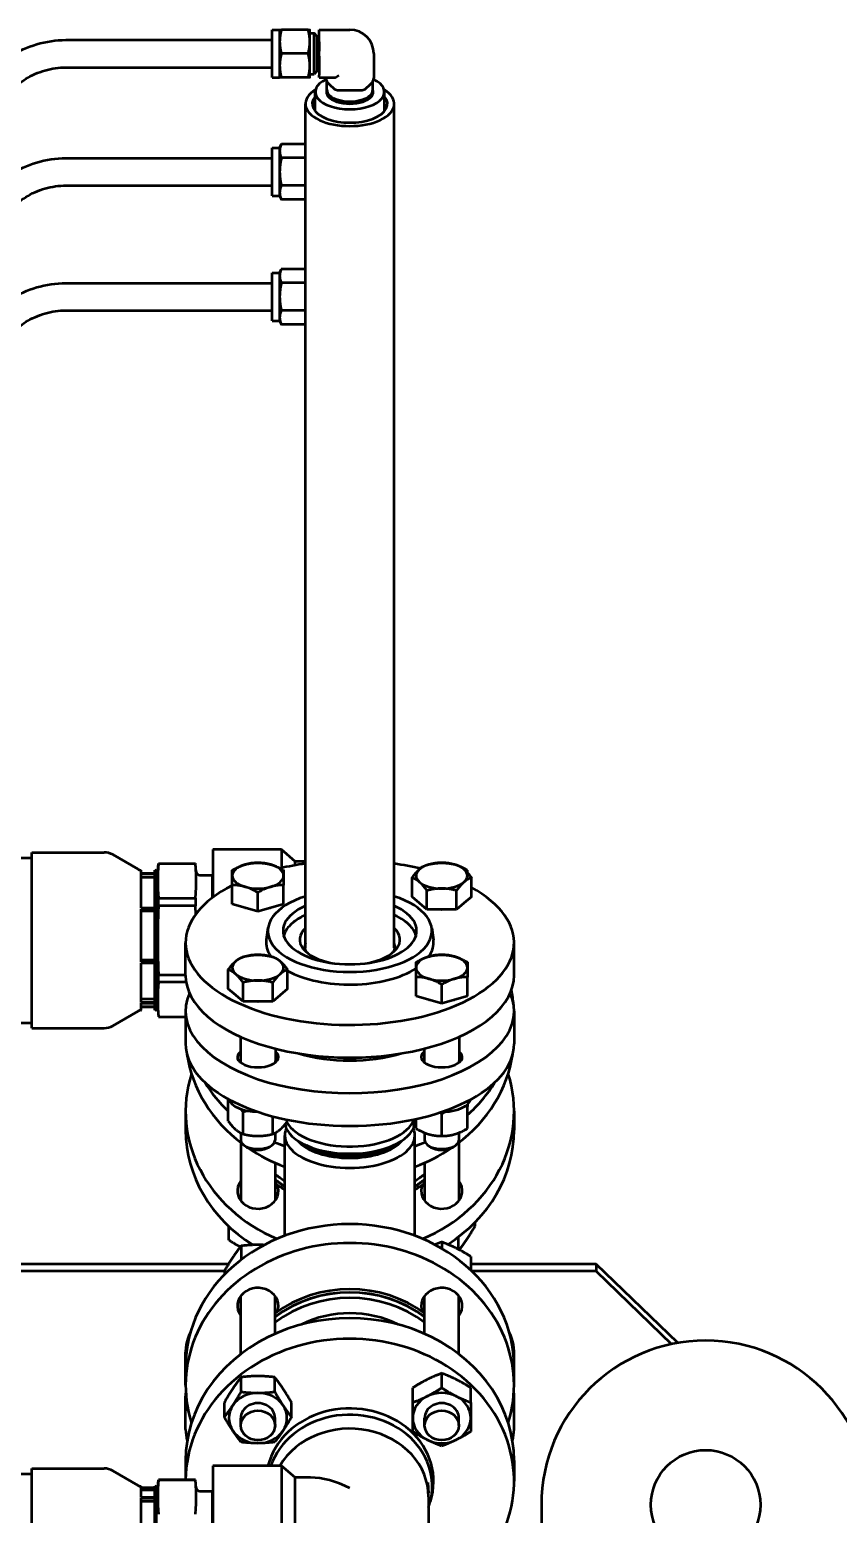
# Model space of a CAD drawing. Header units: inches. Extents: x 11 to 1621, y 11 to 1332.
# Drawn here: x 770.9 to 785.68, y 399.58 to 426.68 of the extents above; entities that cross this region are included whole.
import ezdxf

# ---------------------------------------------------------------- set-up
doc = ezdxf.new("R2010")
doc.units = ezdxf.units.IN
doc.header["$LTSCALE"] = 48
doc.header["$MEASUREMENT"] = 0
doc.layers.add('Visible (ANSI)', color=7, linetype='Continuous', lineweight=50)

msp = doc.modelspace()

# ---------------------------------------------------------------- linework, layer by layer
at = {"layer": 'Visible (ANSI)'}
for p, q in [((775.332429, 425.809311), (775.332429, 426.684311)), ((775.332429, 426.684311), (775.470429, 426.684311)), ((775.470429, 426.684311), (775.470429, 426.465561)), ((775.990869, 426.684311), (775.50199, 426.684311)), ((776.022429, 426.465561), (776.022429, 426.684311)), ((776.192429, 426.684311), (776.752429, 426.684311)), ((776.192429, 426.465561), (776.192429, 426.684311)), ((771.582429, 426.496811), (775.332429, 426.496811)), ((775.470429, 426.465561), (775.470429, 426.028061)), ((776.022429, 426.621811), (776.098879, 426.621811)), ((776.022429, 426.028061), (776.022429, 426.465561)), ((776.098879, 425.871811), (776.098879, 426.621811)), ((776.158429, 426.562261), (776.098879, 426.621811)), ((776.158429, 425.931361), (776.158429, 426.562261)), ((776.158429, 426.562261), (776.192429, 426.562261)), ((776.192429, 426.465561), (776.192429, 426.290561)), ((775.990869, 426.246811), (775.50199, 426.246811)), ((776.192429, 426.203061), (776.192429, 426.290561)), ((776.192429, 426.203061), (776.192429, 425.853061)), ((777.189929, 426.246811), (777.189929, 425.797777)), ((771.582429, 425.996811), (775.332429, 425.996811)), ((775.470429, 426.028061), (775.470429, 425.809311)), ((776.022429, 425.809311), (776.022429, 426.028061)), ((776.022429, 425.871811), (776.098879, 425.871811)), ((776.158429, 425.931361), (776.098879, 425.871811)), ((776.158429, 425.931361), (776.192429, 425.931361)), ((775.332429, 425.809311), (775.470429, 425.809311)), ((775.990869, 425.809311), (775.50199, 425.809311)), ((776.192429, 425.809311), (776.192429, 425.853061)), ((776.192429, 425.809311), (776.474579, 425.809311)), ((776.314929, 425.809311), (776.314929, 425.797777)), ((776.332429, 425.583176), (776.332429, 425.736527)), ((776.373543, 425.688402), (776.474579, 425.600902)), ((777.030279, 425.600902), (777.131315, 425.688402)), ((777.172429, 425.583176), (777.172429, 425.736527)), ((775.939929, 409.922001), (775.939929, 425.330494)), ((776.120929, 425.194604), (776.120929, 425.547)), ((776.335349, 425.500096), (776.332497, 425.579401)), ((776.550357, 425.579027), (776.954502, 425.579027)), ((777.16951, 425.500096), (777.172361, 425.579401)), ((777.383929, 425.194604), (777.383929, 425.547)), ((777.564929, 409.922001), (777.564929, 425.330494)), ((775.332429, 423.651507), (775.332429, 424.526507)), ((775.332429, 424.526507), (775.470429, 424.526507)), ((775.470429, 424.526507), (775.50199, 424.594189)), ((775.470429, 424.526507), (775.470429, 424.467894)), ((775.939929, 424.594189), (775.50199, 424.594189)), ((771.582429, 424.339007), (775.332429, 424.339007)), ((775.470429, 424.467894), (775.470429, 424.089007)), ((775.939929, 424.341598), (775.50199, 424.341598)), ((775.470429, 424.089007), (775.470429, 423.710121)), ((771.582429, 423.839007), (775.332429, 423.839007)), ((775.470429, 423.710121), (775.470429, 423.651507)), ((775.939929, 423.836417), (775.50199, 423.836417)), ((775.332429, 423.651507), (775.470429, 423.651507)), ((775.470429, 423.651507), (775.50199, 423.583826)), ((775.939929, 423.583826), (775.50199, 423.583826)), ((775.332429, 421.37134), (775.332429, 422.24634)), ((775.332429, 422.24634), (775.470429, 422.24634)), ((775.470429, 422.24634), (775.50199, 422.314022)), ((775.470429, 422.24634), (775.470429, 422.187726)), ((775.470429, 422.187726), (775.470429, 421.80884)), ((775.939929, 422.314022), (775.50199, 422.314022)), ((771.582429, 422.05884), (775.332429, 422.05884)), ((775.470429, 421.80884), (775.470429, 421.429954)), ((775.939929, 422.061431), (775.50199, 422.061431)), ((771.582429, 421.55884), (775.332429, 421.55884)), ((775.939929, 421.55625), (775.50199, 421.55625)), ((775.332429, 421.37134), (775.470429, 421.37134)), ((775.470429, 421.429954), (775.470429, 421.37134)), ((775.470429, 421.37134), (775.50199, 421.303659)), ((775.939929, 421.303659), (775.50199, 421.303659)), ((770.020849, 411.564206), (770.94298, 411.564206)), ((770.94298, 408.45397), (770.94298, 411.662631)), ((770.94298, 411.662631), (772.26557, 411.662631)), ((772.884077, 411.353652), (772.421082, 411.620962)), ((774.252429, 411.714551), (774.252429, 410.842068)), ((775.502429, 411.714551), (774.252429, 411.714551)), ((775.502429, 411.714551), (775.502429, 411.376501)), ((775.752429, 411.495801), (775.502429, 411.714551)), ((772.943132, 411.276189), (772.943132, 411.337828)), ((773.191012, 411.276189), (772.943132, 411.276189)), ((772.943132, 410.642043), (772.943132, 411.270282)), ((772.943132, 411.270282), (773.191012, 411.270282)), ((773.191012, 411.276189), (773.191012, 411.337828)), ((773.191012, 410.642043), (773.191012, 411.270282)), ((773.222508, 411.077297), (773.255841, 411.458301)), ((773.222508, 408.810269), (773.222508, 411.306332)), ((773.255841, 411.456125), (773.255841, 411.458301)), ((773.255841, 411.458301), (773.932872, 411.458301)), ((773.932872, 411.456125), (773.255841, 411.456125)), ((773.932872, 411.458301), (773.932872, 411.456125)), ((773.945903, 411.309357), (773.932872, 411.458301)), ((774.012577, 411.248261), (774.245791, 411.248261)), ((774.245791, 410.837043), (774.245791, 411.248261)), ((774.252429, 411.248055), (774.245791, 411.248261)), ((775.752429, 411.427125), (775.752429, 411.495801)), ((775.939929, 411.495801), (775.752429, 411.495801)), ((778.900808, 411.291682), (778.900808, 411.336231)), ((773.191012, 411.204358), (772.943132, 411.204358)), ((774.604051, 410.717216), (774.604051, 411.065454)), ((775.542051, 410.717216), (775.542051, 411.065454)), ((777.890253, 410.852605), (777.890253, 411.200843)), ((778.161031, 410.618105), (778.161031, 410.966343)), ((778.702585, 410.618105), (778.702585, 410.966343)), ((778.973362, 410.852605), (778.973362, 411.200843)), ((773.255841, 410.68965), (773.255841, 410.826413)), ((773.255841, 410.826413), (773.932872, 410.826413)), ((773.932872, 410.68965), (773.255841, 410.68965)), ((773.932872, 410.826413), (773.932872, 410.68965)), ((774.838551, 410.649522), (774.604051, 410.717216)), ((775.073051, 410.581827), (775.073051, 410.930065)), ((775.542051, 410.717216), (775.307551, 410.649522)), ((778.025642, 410.735355), (777.890253, 410.852605)), ((778.161031, 410.618105), (778.025642, 410.735355)), ((778.837974, 410.735355), (778.702585, 410.618105)), ((778.973362, 410.852605), (778.837974, 410.735355)), ((773.191012, 410.642043), (772.943132, 410.642043)), ((772.943132, 410.625222), (773.191012, 410.625222)), ((772.943132, 409.665949), (772.943132, 410.625222)), ((773.191012, 410.587481), (772.943132, 410.587481)), ((773.191012, 409.665949), (773.191012, 410.625222)), ((775.073051, 410.581827), (774.838551, 410.649522)), ((775.307551, 410.649522), (775.073051, 410.581827)), ((778.431808, 410.618105), (778.161031, 410.618105)), ((778.702585, 410.618105), (778.431808, 410.618105)), ((775.256897, 410.282561), (775.226278, 410.067142)), ((778.247961, 410.282561), (778.27858, 410.067142)), ((773.752429, 409.415354), (773.752429, 410.012912)), ((779.752429, 409.415354), (779.752429, 410.012912)), ((773.191012, 409.695134), (772.943132, 409.695134)), ((773.191012, 409.665949), (772.943132, 409.665949)), ((772.943132, 409.648067), (773.191012, 409.648067)), ((772.943132, 408.919689), (772.943132, 409.648067)), ((773.191012, 408.919689), (773.191012, 409.648067)), ((773.255841, 409.291826), (773.255841, 409.428699)), ((773.255841, 409.428699), (773.752429, 409.428699)), ((774.531496, 409.173226), (774.531496, 409.521464)), ((775.614605, 409.173226), (775.614605, 409.521464)), ((777.962808, 409.037837), (777.962808, 409.386075)), ((778.900808, 409.037837), (778.900808, 409.386075)), ((773.762619, 409.291826), (773.255841, 409.291826)), ((774.666885, 409.055976), (774.531496, 409.173226)), ((774.802273, 408.938726), (774.802273, 409.286964)), ((775.343828, 408.938726), (775.343828, 409.286964)), ((775.614605, 409.173226), (775.479217, 409.055976)), ((778.431808, 408.902449), (778.431808, 409.250687)), ((773.191012, 408.983056), (772.943132, 408.983056)), ((773.191012, 408.919689), (772.943132, 408.919689)), ((772.943132, 408.911221), (773.191012, 408.911221)), ((772.943132, 408.778773), (772.943132, 408.911221)), ((772.943132, 408.845206), (773.191012, 408.845206)), ((773.191012, 408.840413), (772.943132, 408.840413)), ((773.191012, 408.778773), (773.191012, 408.911221)), ((773.222508, 409.039305), (773.255841, 408.658301)), ((774.802273, 408.938726), (774.666885, 409.055976)), ((775.073051, 408.938726), (774.802273, 408.938726)), ((775.343828, 408.938726), (775.073051, 408.938726)), ((775.479217, 409.055976), (775.343828, 408.938726)), ((778.197308, 408.970143), (777.962808, 409.037837)), ((778.431808, 408.902449), (778.197308, 408.970143)), ((778.666308, 408.970143), (778.431808, 408.902449)), ((778.900808, 409.037837), (778.666308, 408.970143)), ((770.557728, 408.552395), (770.94298, 408.552395)), ((772.884077, 408.762949), (772.421082, 408.495639)), ((773.255841, 408.658301), (773.255841, 408.660587)), ((773.255841, 408.660587), (773.752429, 408.660587)), ((773.255841, 408.658301), (773.752429, 408.658301)), ((773.752429, 408.765593), (773.752429, 408.168035)), ((779.752429, 408.765593), (779.752429, 408.168035)), ((770.94298, 408.45397), (772.26557, 408.45397)), ((774.752051, 408.29749), (774.752051, 407.854529)), ((778.752808, 408.29749), (778.752808, 407.854529)), ((775.394051, 408.077931), (775.394051, 407.854529)), ((778.110808, 408.077931), (778.110808, 407.854529)), ((774.753118, 407.828093), (774.752125, 407.851064)), ((775.392984, 407.828093), (775.393976, 407.851064)), ((778.111875, 407.828093), (778.110883, 407.851064)), ((778.751741, 407.828093), (778.752733, 407.851064)), ((773.752429, 406.934551), (773.752429, 406.589551)), ((774.531496, 406.755807), (774.531496, 407.156969)), ((774.802273, 406.521307), (774.802273, 406.922469)), ((778.439815, 406.9278), (778.439815, 406.925026)), ((778.900808, 406.620419), (778.900808, 407.02158)), ((779.752429, 406.934551), (779.752429, 406.589551)), ((775.343828, 406.521307), (775.343828, 406.843664)), ((775.614605, 406.755807), (775.614605, 406.780109)), ((777.942429, 406.791091), (777.942429, 406.755824)), ((777.962808, 406.620419), (777.962808, 406.795539)), ((778.431808, 406.48503), (778.431808, 406.886191)), ((774.760551, 406.539178), (774.760551, 406.405493)), ((774.760551, 406.364291), (774.760551, 405.300649)), ((775.385551, 406.539178), (775.385551, 406.405493)), ((775.564929, 404.662922), (775.564929, 406.495031)), ((777.939929, 404.662922), (777.939929, 406.495031)), ((778.119308, 406.543249), (778.119308, 406.405493)), ((778.744308, 406.543249), (778.744308, 406.405493)), ((778.744308, 406.364291), (778.744308, 405.300649)), ((774.866735, 406.282245), (774.821918, 406.312503)), ((775.279366, 406.282245), (775.324183, 406.312503)), ((776.071018, 406.263303), (775.968592, 406.308136)), ((777.43384, 406.263303), (777.536266, 406.308136)), ((778.225492, 406.282245), (778.180676, 406.312503)), ((778.638124, 406.282245), (778.68294, 406.312503)), ((775.385551, 405.994318), (775.385551, 405.300649)), ((778.119308, 405.994318), (778.119308, 405.300649)), ((774.542051, 404.584319), (774.542051, 404.832943)), ((779.044954, 404.849819), (779.044954, 404.913768)), ((774.766478, 404.476642), (774.766478, 404.224356)), ((778.431808, 404.547783), (778.431808, 404.429901)), ((778.738381, 404.413156), (778.738381, 404.642246)), ((778.962808, 404.282283), (778.962808, 404.033658)), ((774.536217, 404.145305), (768.939929, 404.145305)), ((774.459905, 404.015896), (768.939929, 404.015896)), ((774.459905, 404.016783), (774.459905, 403.952834)), ((781.252429, 404.145305), (778.962808, 404.145305)), ((781.252429, 404.015896), (778.981455, 404.015896)), ((782.742428, 402.706077), (781.252429, 404.145305)), ((781.252429, 404.145305), (781.252429, 404.015896)), ((781.252429, 404.015896), (782.630679, 402.684609)), ((774.760551, 402.50231), (774.760551, 403.565953)), ((775.385551, 402.872283), (775.385551, 403.565953)), ((778.119308, 402.872283), (778.119308, 403.565953)), ((778.744308, 402.50231), (778.744308, 403.565953)), ((773.752429, 402.277051), (773.752429, 402.53887)), ((779.752429, 402.277051), (779.752429, 402.53887)), ((773.752429, 401.932051), (773.752429, 402.277051)), ((774.766478, 401.813447), (774.766478, 402.079642)), ((775.379624, 401.813447), (775.379624, 402.079642)), ((778.431808, 401.884588), (778.431808, 402.150783)), ((779.752429, 401.932051), (779.752429, 402.277051)), ((777.900808, 401.619088), (777.900808, 401.885283)), ((778.962808, 401.619088), (778.962808, 401.885283)), ((773.752429, 401.127249), (773.752429, 401.733467)), ((774.459905, 401.353588), (774.459905, 401.619783)), ((775.686197, 401.353588), (775.686197, 401.619783)), ((779.752429, 401.127249), (779.752429, 401.733467)), ((774.760551, 401.198935), (774.760551, 401.334495)), ((775.385551, 401.198935), (775.385551, 401.334495)), ((778.119308, 401.198935), (778.119308, 401.334495)), ((778.744308, 401.198935), (778.744308, 401.334495)), ((770.94298, 397.20397), (770.94298, 400.412631)), ((770.94298, 400.412631), (772.26557, 400.412631)), ((773.752429, 400.559551), (773.752429, 400.208301)), ((774.252429, 400.464551), (774.252429, 397.152051)), ((775.502429, 400.464551), (774.252429, 400.464551)), ((775.502429, 400.464551), (775.502429, 397.152051)), ((775.752429, 400.245801), (775.502429, 400.464551)), ((779.752429, 400.559551), (779.752429, 400.184551)), ((770.020849, 400.314206), (770.94298, 400.314206)), ((772.884077, 400.103652), (772.421082, 400.370962)), ((773.222508, 399.827297), (773.255841, 400.208301)), ((773.255841, 400.206125), (773.255841, 400.208301)), ((773.255841, 400.208301), (773.932872, 400.208301)), ((773.932872, 400.206125), (773.255841, 400.206125)), ((773.932872, 400.208301), (773.932872, 400.206125)), ((773.945903, 400.059357), (773.932872, 400.208301)), ((775.752429, 397.370801), (775.752429, 400.245801)), ((776.033679, 400.245801), (775.752429, 400.245801)), ((778.17579, 400.156122), (778.187837, 399.962936)), ((772.943132, 399.883142), (772.943132, 400.087828)), ((772.943132, 400.063024), (773.191012, 400.063024)), ((772.943132, 400.021396), (773.191012, 400.021396)), ((773.191012, 399.883142), (772.943132, 399.883142)), ((772.943132, 399.077458), (772.943132, 399.872809)), ((772.943132, 399.872809), (773.191012, 399.872809)), ((773.191012, 399.883142), (773.191012, 400.087828)), ((773.191012, 399.077458), (773.191012, 399.872809)), ((773.222508, 397.560269), (773.222508, 400.056332)), ((774.012577, 399.998261), (774.245791, 399.998261)), ((774.245791, 397.61834), (774.245791, 399.998261)), ((774.252429, 399.998055), (774.245791, 399.998261)), ((778.189929, 399.895801), (778.189929, 398.808301)), ((778.224634, 399.812057), (778.247429, 399.90276)), ((773.191012, 399.812379), (772.943132, 399.812379)), ((780.252429, 399.749744), (780.252429, 392.012001))]:
    msp.add_line(p, q, dxfattribs=at)
msp.add_circle((783.252429, 399.749744), 1, dxfattribs=at)
for centre, radius, start, end in [((776.752429, 426.246811), 0.4375, 0, 90), ((772.26557, 411.351608), 0.311024, 60, 90), ((772.943132, 411.455939), 0.11811, 239.9999999, 270), ((773.191012, 411.306332), 0.031496, 0, 90), ((774.012577, 411.31519), 0.066929, 185.0000013, 270), ((773.191012, 408.810269), 0.031496, 270, 0), ((772.943132, 408.660663), 0.11811, 90, 120.0000001), ((772.26557, 408.764994), 0.311024, 270, 300), ((783.252429, 399.749744), 3, 0, 180), ((772.26557, 400.101608), 0.311024, 60, 90), ((772.943132, 400.205939), 0.11811, 239.9999999, 270), ((773.191012, 400.056332), 0.031496, 0, 90), ((774.012577, 400.06519), 0.066929, 185.0000013, 270)]:
    msp.add_arc(centre, radius, start, end, dxfattribs=at)
for centre, major_axis, ratio, start_param, end_param in [((776.752429, 425.547), (-0.6315, 0), 0.5, 5.47287965, 10.235083618), ((776.752429, 425.797777), (-0.4375, 0), 0.5, 0, 0.523598776), ((776.550357, 425.896811), (-0.084519, -0.084519), 0.267949192, 0.261799388, 1.308996939), ((776.550357, 425.622777), (0.0875, 0), 0.5, 3.665191429, 4.71238898), ((776.954502, 425.622777), (0.0875, 0), 0.5, 4.71238898, 5.759586532), ((776.752429, 425.797777), (0.4375, 0), 0.5, 5.759586532, 6.283185307), ((776.752429, 425.330494), (-0.8125, 0), 0.5, 5.591401396, 10.116561872), ((776.752429, 425.330494), (0.6875, 0), 0.5, 2.735181483, 6.689596478), ((776.752429, 425.547), (-0.4275, 0), 0.5, 6.095593203, 9.612370065), ((776.752429, 425.583176), (-0.42, 0), 0.5, 0, 3.141592654), ((775.073051, 411.23712), (-0.469, 0), 0.5, 5.235987756, 6.283185307), ((775.073051, 411.23712), (-0.469, 0), 0.5, 0, 1.047197551), ((775.073051, 411.23712), (-0.469, 0), 0.5, 4.188790205, 5.235987756), ((775.073051, 411.23712), (0.469, 0), 0.5, 0, 1.047197551), ((775.073051, 411.23712), (0.469, 0), 0.5, 5.235987756, 6.283185307), ((776.752429, 410.012912), (-3, 0), 0.5, 4.986647594, 5.150967915), ((776.752429, 410.012912), (-3, 0), 0.5, 4.268307392, 4.438130367), ((778.431808, 411.23712), (-0.469, 0), 0.5, 5.759586532, 6.806784083), ((778.431808, 411.23712), (-0.469, 0), 0.5, 4.71238898, 5.759586532), ((778.431808, 411.23712), (-0.469, 0), 0.5, 3.665191429, 4.71238898), ((778.431808, 411.23712), (0.469, 0), 0.5, 5.759586532, 6.806784083), ((776.752429, 410.012912), (-3, 0), 0.5, 5.510625291, 10.162041353), ((775.073051, 411.23712), (0.469, 0), 0.5, 4.188790205, 5.235987756), ((778.431808, 411.23712), (0.469, 0), 0.5, 3.665191429, 4.71238898), ((778.431808, 411.23712), (0.469, 0), 0.5, 4.71238898, 5.759586532), ((776.752429, 410.229418), (-1.499304, 0), 0.5, 5.285106776, 10.422856492), ((778.431808, 410.852601), (-0.469, 0), 0.5, 0.519785683, 0.527411868), ((778.431808, 410.852601), (-0.469, 0), 0.5, 2.614180786, 2.62180697), ((775.073051, 410.852601), (-0.469, 0), 0.5, 1.042179238, 1.052215865), ((775.073051, 410.852601), (-0.469, 0), 0.5, 2.089376789, 2.099413416), ((776.752429, 410.229418), (-1.22, 0), 0.5, 5.44120059, 10.266762677), ((778.431808, 410.852601), (-0.469, 0), 0.5, 1.565403797, 1.576188857), ((776.752429, 410.069169), (-0.915607, 0), 0.5, 5.804041016, 7.484751471), ((776.752429, 410.069169), (0.915607, 0), 0.5, 5.081619143, 6.762329599), ((776.752429, 410.012912), (-1.53, 0), 0.5, 6.212236099, 6.612998584), ((776.752429, 409.941355), (-0.822103, 0), 0.5, 6.130191531, 6.516402897), ((776.752429, 409.941355), (0.822103, 0), 0.5, 6.049967718, 6.436179083), ((776.752429, 410.012912), (1.53, 0), 0.5, 5.947215678, 6.354134515), ((775.073051, 409.557741), (-0.469, 0), 0.5, 5.759586532, 6.806784083), ((775.073051, 409.557741), (-0.469, 0), 0.5, 4.71238898, 5.759586532), ((775.073051, 409.557741), (-0.469, 0), 0.5, 3.665191429, 4.71238898), ((775.073051, 409.557741), (0.469, 0), 0.5, 5.759586532, 6.806784083), ((778.431808, 409.557741), (-0.469, 0), 0.5, 5.235987756, 6.283185307), ((778.431808, 409.557741), (-0.469, 0), 0.5, 4.188790205, 5.235987756), ((778.431808, 409.557741), (0.469, 0), 0.5, 0, 1.047197551), ((776.752429, 409.415354), (-3, 0), 0.5, 0, 3.141592654), ((775.073051, 409.557741), (0.469, 0), 0.5, 3.665191429, 4.71238898), ((775.073051, 409.557741), (0.469, 0), 0.5, 4.71238898, 5.759586532), ((776.752429, 410.012912), (1.53, 0), 0.5, 3.873836983, 5.624989502), ((778.431808, 409.557741), (-0.469, 0), 0.5, 0, 1.047197551), ((778.431808, 409.557741), (0.469, 0), 0.5, 4.188790205, 5.235987756), ((778.431808, 409.557741), (0.469, 0), 0.5, 5.235987756, 6.283185307), ((776.752429, 408.765593), (3, 0), 0.5, 2.923275346, 6.501502615), ((776.752429, 408.682051), (3, 0), 0.866025404, 0.076153992, 0.179907435), ((775.073051, 409.173223), (-0.469, 0), 0.5, 0.519785683, 0.527411868), ((775.073051, 409.173223), (-0.469, 0), 0.5, 1.565403797, 1.576188857), ((775.073051, 409.173223), (-0.469, 0), 0.5, 2.614180786, 2.62180697), ((778.431808, 409.173223), (-0.469, 0), 0.5, 1.042179238, 1.052215865), ((778.431808, 409.173223), (-0.469, 0), 0.5, 2.089376789, 2.099413416), ((776.752429, 408.168035), (3, 0), 0.5, 3.141592654, 6.283185307), ((776.752429, 408.307051), (-3, 0), 0.866025404, 0.126939724, 0.854784395), ((775.073051, 407.925904), (0.375, 0), 0.5, 2.598278406, 6.826499555), ((776.752429, 408.765593), (-1.81, 0), 0.5, 1.030897013, 2.110695641), ((778.431808, 407.925904), (0.375, 0), 0.5, 2.598278406, 6.826499554), ((776.752429, 408.307051), (3, 0), 0.866025404, 5.428400913, 6.156245583), ((775.073051, 407.854529), (-0.321, 0), 0.5, 0, 0.188876224), ((775.073051, 407.854529), (0.321, 0), 0.5, 6.094309083, 6.283185307), ((776.752429, 408.817554), (-1.81, 0), 0.5, 1.446051422, 1.695541232), ((778.431808, 407.854529), (-0.321, 0), 0.5, 0, 0.188876224), ((778.431808, 407.854529), (0.321, 0), 0.5, 6.094309083, 6.283185307), ((776.752429, 406.934551), (-3, 0), 0.866025404, 6.015875497, 7.3946213), ((776.752429, 408.682051), (3, 0), 0.866025404, 3.628738248, 3.878856046), ((776.752429, 406.934551), (3, 0), 0.866025404, 5.171749314, 6.550495118), ((776.752429, 408.682051), (3, 0), 0.866025404, 5.510625291, 5.796039713), ((775.073051, 407.193246), (-0.5365, 0), 0.5, 0.148140261, 1.57129506), ((778.431808, 407.193246), (0.5365, 0), 0.5, 4.711890247, 4.727314062), ((778.431808, 407.232572), (-0.533953, 2.648604), 0.019713973, 1.682213815, 1.683200049), ((778.431808, 407.42412), (-0.533953, 2.648604), 0.019713973, 1.750535234, 1.756005373), ((778.431808, 407.193246), (0.5365, 0), 0.5, 4.800119386, 6.135045046), ((776.752429, 406.495031), (-1.1875, 0), 0.5, 6.066680147, 9.641283121), ((776.752429, 406.755824), (1.19, 0), 0.5, 3.242342825, 6.283185307), ((776.752429, 406.88728), (1.19, 0), 0.5, 3.396416287, 6.114656291), ((776.752429, 406.589551), (-3, 0), 0.866025404, 0, 0.938419633), ((775.073051, 406.405493), (0.3125, 0), 0.5, 3.141592654, 6.283185307), ((776.752429, 408.682051), (3, 0), 0.866025404, 4.23666657, 4.305413855), ((776.752429, 406.598364), (1.032, 0), 0.5, 3.539557348, 5.885220612), ((776.752429, 408.682051), (3, 0), 0.866025404, 5.119364106, 5.188111391), ((778.431808, 406.405493), (0.3125, 0), 0.5, 3.141592654, 6.283185307), ((776.752429, 406.589551), (3, 0), 0.866025404, 5.351796172, 6.283185307), ((775.073051, 406.35864), (0.256732, 0), 0.5, 3.779030295, 5.645747666), ((776.752429, 408.307051), (3, 0), 0.866025404, 4.046112942, 4.305413855), ((776.752429, 406.598364), (0.9695, 0), 0.5, 3.808832306, 5.615945655), ((776.752429, 406.652491), (1.0345, 0), 0.5, 3.993317292, 5.431460668), ((776.752429, 408.307051), (3, 0), 0.866025404, 5.119364106, 5.378665019), ((778.431808, 406.35864), (0.256732, 0), 0.5, 3.779030295, 5.645747666), ((775.073051, 405.480166), (0.375, 0), 0.866025404, 2.55590711, 6.659316278), ((776.752429, 407.125705), (2.0625, 0), 0.866025404, 3.987931832, 4.098858573), ((776.752429, 407.027051), (2.0625, 0), 0.866025404, 3.987931832, 4.098858573), ((776.752429, 407.027051), (2.065, 0), 0.866025404, 3.989002735, 4.099710843), ((776.752429, 406.967051), (2.065, 0), 0.866025404, 3.989002735, 4.099710843), ((776.752429, 407.125705), (2.0625, 0), 0.866025404, 5.325919388, 5.436846129), ((776.752429, 407.027051), (2.0625, 0), 0.866025404, 5.325919388, 5.436846129), ((776.752429, 407.027051), (2.065, 0), 0.866025404, 5.325067117, 5.435775226), ((776.752429, 406.967051), (2.065, 0), 0.866025404, 5.325067117, 5.435775226), ((778.431808, 405.480166), (0.375, 0), 0.866025404, 2.765461683, 6.868870851), ((775.073051, 405.135166), (-0.375, 0), 0.866025404, 5.697499764, 5.723213575), ((775.073051, 405.135166), (-0.375, 0), 0.866025404, 3.701564386, 3.727278197), ((778.431808, 405.135166), (-0.375, 0), 0.866025404, 5.697499764, 5.723213575), ((778.431808, 405.135166), (-0.375, 0), 0.866025404, 3.701564386, 3.727278197), ((776.752429, 402.277051), (-3, 0), 0.866025404, 3.141592654, 6.283185307), ((776.752429, 401.932051), (-3, 0), 0.866025404, 2.874282843, 6.550495118), ((775.073051, 403.386435), (-0.375, 0), 0.866025404, 2.765461683, 6.868870851), ((776.752429, 401.899551), (-2.065, 0), 0.866025404, 3.989002735, 5.435775226), ((776.752429, 401.839551), (-2.065, 0), 0.866025404, 3.989002735, 5.435775226), ((776.752429, 401.839551), (-2.0625, 0), 0.866025404, 3.987931832, 5.436846129), ((776.752429, 401.740896), (-2.0625, 0), 0.866025404, 3.987931832, 5.436846129), ((778.431808, 403.386435), (-0.375, 0), 0.866025404, 2.55590711, 6.659316278), ((775.073051, 403.731435), (0.375, 0), 0.866025404, 3.701564386, 3.727278197), ((775.073051, 403.731435), (0.375, 0), 0.866025404, 5.697499764, 5.723213575), ((778.431808, 403.731435), (0.375, 0), 0.866025404, 3.701564386, 3.727278197), ((778.431808, 403.731435), (0.375, 0), 0.866025404, 5.697499764, 5.723213575), ((776.752429, 400.559551), (3, 0), 0.866025404, 0, 3.141592654), ((776.752429, 401.715345), (-1.768662, 0), 0.866025404, 4.189751265, 5.235026696), ((776.752429, 402.53887), (-3, 0), 0.5, 6.042431602, 6.347117225), ((776.752429, 400.184551), (3, 0), 0.866025404, 5.582150077, 9.415636454), ((776.752429, 402.53887), (3, 0), 0.5, 6.21925339, 6.523939012), ((776.752429, 401.733467), (-3, 0), 0.5, 6.234708415, 6.465033268), ((775.073051, 401.334435), (-0.531, 0), 0.866025404, 4.71238898, 5.759586532), ((775.073051, 401.334435), (-0.531, 0), 0.866025404, 3.665191429, 4.71238898), ((778.431808, 401.334435), (-0.531, 0), 0.866025404, 4.188790205, 5.235987756), ((776.752429, 401.733467), (3, 0), 0.5, 6.101337346, 6.331662199), ((775.073051, 401.334435), (-0.531, 0), 0.866025404, 5.759586532, 6.806784083), ((775.073051, 401.334435), (0.312706, 0), 0.866025404, 6.246886479, 9.461076788), ((776.752429, 400.184551), (1.53, 0), 0.866025404, 6.068879571, 9.211855006), ((775.073051, 401.334435), (0.531, 0), 0.866025404, 5.759586532, 6.806784083), ((778.431808, 401.334435), (-0.531, 0), 0.866025404, 5.235987756, 6.283185307), ((778.431808, 401.334435), (0.312706, 0), 0.866025404, 6.246886479, 9.461076788), ((778.431808, 401.334435), (0.531, 0), 0.866025404, 0, 1.047197551), ((776.752429, 400.089551), (1.506671, 0), 0.866025404, 5.978996447, 9.133269892), ((776.752429, 399.895801), (1.4375, 0), 0.866025404, 0, 2.667130837), ((778.431808, 401.334435), (-0.531, 0), 0.866025404, 0, 1.047197551), ((778.431808, 401.334435), (0.531, 0), 0.866025404, 5.235987756, 6.283185307), ((776.752429, 401.127249), (-3, 0), 0.5, 0, 0.13897486), ((775.073051, 401.334435), (0.531, 0), 0.866025404, 3.665191429, 4.71238898), ((775.073051, 401.334435), (0.531, 0), 0.866025404, 4.71238898, 5.759586532), ((778.431808, 401.334435), (0.531, 0), 0.866025404, 4.188790205, 5.235987756), ((776.752429, 401.127249), (3, 0), 0.5, 6.144210447, 6.283185307), ((776.752429, 398.808301), (1.244912, -1.244912), 0.577350269, 2.094395102, 2.617993878)]:
    msp.add_ellipse(centre, major_axis=major_axis, ratio=ratio, start_param=start_param, end_param=end_param, dxfattribs=at)
for centre, major_axis in [((775.073051, 401.198935), (0.3125, 0)), ((778.431808, 401.198935), (-0.3125, 0))]:
    msp.add_ellipse(centre, major_axis=major_axis, ratio=0.866025404, dxfattribs=at)
for points, weights in [([(775.470429, 426.684311), (775.470429, 426.684311), (775.50199, 426.684311)], [1, 1.0379548493, 1]), ([(775.50199, 426.684311), (775.470429, 426.567083), (775.470429, 426.465561)], [1, 1.0379548493, 1]), ([(775.990869, 426.684311), (776.022429, 426.684311), (776.022429, 426.684311)], [1, 1.0379548493, 1]), ([(776.022429, 426.465561), (776.022429, 426.567083), (775.990869, 426.684311)], [1, 1.0379548493, 1]), ([(775.470429, 426.465561), (775.470429, 426.364039), (775.50199, 426.246811)], [1, 1.0379548493, 1]), ([(775.990869, 426.246811), (776.022429, 426.364039), (776.022429, 426.465561)], [1, 1.0379548493, 1]), ([(775.50199, 426.246811), (775.470429, 426.129583), (775.470429, 426.028061)], [1, 1.0379548493, 1]), ([(776.022429, 426.028061), (776.022429, 426.129583), (775.990869, 426.246811)], [1, 1.0379548493, 1]), ([(775.470429, 426.028061), (775.470429, 425.926539), (775.50199, 425.809311)], [1, 1.0379548493, 1]), ([(775.990869, 425.809311), (776.022429, 425.926539), (776.022429, 426.028061)], [1, 1.0379548493, 1]), ([(775.50199, 425.809311), (775.470429, 425.809311), (775.470429, 425.809311)], [1, 1.0379548493, 1]), ([(776.022429, 425.809311), (776.022429, 425.809311), (775.990869, 425.809311)], [1, 1.0379548493, 1]), ([(775.50199, 424.594189), (775.470429, 424.526507), (775.470429, 424.467894)], [1, 1.0379548493, 1]), ([(775.470429, 424.467894), (775.470429, 424.40928), (775.50199, 424.341598)], [1, 1.0379548493, 1]), ([(775.50199, 424.341598), (775.470429, 424.206235), (775.470429, 424.089007)], [1, 1.0379548493, 1]), ([(775.470429, 424.089007), (775.470429, 423.97178), (775.50199, 423.836417)], [1, 1.0379548493, 1]), ([(775.50199, 423.836417), (775.470429, 423.768735), (775.470429, 423.710121)], [1, 1.0379548493, 1]), ([(775.470429, 423.710121), (775.470429, 423.651507), (775.50199, 423.583826)], [1, 1.0379548493, 1]), ([(775.50199, 422.314022), (775.470429, 422.24634), (775.470429, 422.187726)], [1, 1.0379548493, 1]), ([(775.470429, 422.187726), (775.470429, 422.129113), (775.50199, 422.061431)], [1, 1.0379548493, 1]), ([(775.50199, 422.061431), (775.470429, 421.926068), (775.470429, 421.80884)], [1, 1.0379548493, 1]), ([(775.470429, 421.80884), (775.470429, 421.691613), (775.50199, 421.55625)], [1, 1.0379548493, 1]), ([(775.50199, 421.55625), (775.470429, 421.488568), (775.470429, 421.429954)], [1, 1.0379548493, 1]), ([(775.470429, 421.429954), (775.470429, 421.37134), (775.50199, 421.303659)], [1, 1.0379548493, 1]), ([(773.255841, 411.456125), (773.231001, 411.141269), (773.255841, 410.826413)], [1.00005317149, 1.12005955207, 1.00005317149]), ([(773.945903, 411.16694), (773.944921, 411.303409), (773.932872, 411.456125)], [1.05955223094, 1.05481674389, 1]), ([(774.604051, 411.336231), (774.729719, 411.408786), (774.838551, 411.440203)], [1, 1.0379548493, 1]), ([(774.604051, 411.23712), (774.604051, 411.299954), (774.604051, 411.336231)], [1, 1.0379548493, 1]), ([(774.604051, 411.065454), (774.604051, 411.174286), (774.604051, 411.23712)], [1, 1.0379548493, 1]), ([(774.838551, 411.440203), (774.947382, 411.47162), (775.073051, 411.47162)], [1, 1.0379548493, 1]), ([(775.073051, 411.47162), (775.198719, 411.47162), (775.307551, 411.440203)], [1, 1.0379548493, 1]), ([(775.307551, 411.440203), (775.416382, 411.408786), (775.542051, 411.336231)], [1, 1.0379548493, 1]), ([(775.542051, 411.336231), (775.542051, 411.299954), (775.542051, 411.23712)], [1, 1.0379548493, 1]), ([(775.542051, 411.23712), (775.542051, 411.174286), (775.542051, 411.065454)], [1, 1.0379548493, 1]), ([(777.890253, 411.200843), (777.962808, 411.299954), (778.025642, 411.35437)], [1, 1.0379548493, 1]), ([(778.025642, 411.35437), (778.088476, 411.408786), (778.161031, 411.435343)], [1, 1.0379548493, 1]), ([(778.088476, 411.400514), (778.05816, 411.387232), (778.026389, 411.370946)], [1.01895290532, 1.01931339824, 1.01437378125]), ([(778.161031, 411.435343), (778.30614, 411.47162), (778.431808, 411.47162)], [1, 1.0379548493, 1]), ([(778.431808, 411.47162), (778.365547, 411.47162), (778.30614, 411.463348)], [1, 1.01965956363, 1.01895290533]), ([(778.557476, 411.463348), (778.498068, 411.47162), (778.431808, 411.47162)], [1.01895290533, 1.01965956368, 1]), ([(778.431808, 411.47162), (778.557476, 411.47162), (778.702585, 411.435343)], [1, 1.0379548493, 1]), ([(778.702585, 411.435343), (778.77514, 411.408786), (778.837974, 411.35437)], [1, 1.0379548493, 1]), ([(778.900808, 411.336231), (778.834547, 411.374487), (778.77514, 411.400514)], [1, 1.01965956375, 1.01895290532]), ([(778.837974, 411.35437), (778.900808, 411.299954), (778.973362, 411.200843)], [1, 1.0379548493, 1]), ([(773.932872, 410.826413), (773.944921, 410.979129), (773.945903, 411.115598)], [1, 1.05481674389, 1.05955223094]), ([(774.838551, 411.034037), (774.729719, 411.065454), (774.604051, 411.065454)], [1, 1.0379548493, 1]), ([(775.073051, 410.930065), (774.947382, 411.00262), (774.838551, 411.034037)], [1, 1.0379548493, 1]), ([(775.307551, 411.034037), (775.198719, 411.00262), (775.073051, 410.930065)], [1, 1.0379548493, 1]), ([(775.542051, 411.065454), (775.416382, 411.065454), (775.307551, 411.034037)], [1, 1.0379548493, 1]), ([(778.025642, 411.11987), (777.962808, 411.174286), (777.890253, 411.200843)], [1, 1.0379548493, 1]), ([(778.161031, 410.966343), (778.088476, 411.065454), (778.025642, 411.11987)], [1, 1.0379548493, 1]), ([(778.431808, 411.00262), (778.30614, 411.00262), (778.161031, 410.966343)], [1, 1.0379548493, 1]), ([(778.702585, 410.966343), (778.557476, 411.00262), (778.431808, 411.00262)], [1, 1.0379548493, 1]), ([(778.837974, 411.11987), (778.77514, 411.065454), (778.702585, 410.966343)], [1, 1.0379548493, 1]), ([(778.973362, 411.200843), (778.900808, 411.174286), (778.837974, 411.11987)], [1, 1.0379548493, 1]), ([(773.255841, 410.68965), (773.231001, 410.059175), (773.255841, 409.428699)], [1.15979769911, 1.298973423, 1.15979769911]), ([(773.938407, 410.532835), (773.936033, 410.60943), (773.932872, 410.68965)], [1.18816447327, 1.17582729964, 1.15979769911]), ([(774.531496, 409.521464), (774.604051, 409.620575), (774.666885, 409.674991)], [1, 1.0379548493, 1]), ([(774.666885, 409.674991), (774.729719, 409.729407), (774.802273, 409.755964)], [1, 1.0379548493, 1]), ([(774.802273, 409.755964), (774.947382, 409.792241), (775.073051, 409.792241)], [1, 1.0379548493, 1]), ([(775.073051, 409.792241), (775.198719, 409.792241), (775.343828, 409.755964)], [1, 1.0379548493, 1]), ([(775.343828, 409.755964), (775.416382, 409.729407), (775.479217, 409.674991)], [1, 1.0379548493, 1]), ([(775.479217, 409.674991), (775.542051, 409.620575), (775.614605, 409.521464)], [1, 1.0379548493, 1]), ([(777.962808, 409.656853), (778.088476, 409.729407), (778.197308, 409.760824)], [1, 1.0379548493, 1]), ([(777.962808, 409.557741), (777.962808, 409.620575), (777.962808, 409.656853)], [1, 1.0379548493, 1]), ([(778.197308, 409.760824), (778.30614, 409.792241), (778.431808, 409.792241)], [1, 1.0379548493, 1]), ([(778.431808, 409.792241), (778.557476, 409.792241), (778.666308, 409.760824)], [1, 1.0379548493, 1]), ([(778.666308, 409.760824), (778.77514, 409.729407), (778.900808, 409.656853)], [1, 1.0379548493, 1]), ([(778.900808, 409.656853), (778.900808, 409.620575), (778.900808, 409.557741)], [1, 1.0379548493, 1]), ([(774.666885, 409.440491), (774.604051, 409.494907), (774.531496, 409.521464)], [1, 1.0379548493, 1]), ([(774.802273, 409.286964), (774.729719, 409.386075), (774.666885, 409.440491)], [1, 1.0379548493, 1]), ([(775.479217, 409.440491), (775.416382, 409.386075), (775.343828, 409.286964)], [1, 1.0379548493, 1]), ([(775.614605, 409.521464), (775.542051, 409.494907), (775.479217, 409.440491)], [1, 1.0379548493, 1]), ([(777.962808, 409.386075), (777.962808, 409.494907), (777.962808, 409.557741)], [1, 1.0379548493, 1]), ([(778.197308, 409.354658), (778.088476, 409.386075), (777.962808, 409.386075)], [1, 1.0379548493, 1]), ([(778.431808, 409.250687), (778.30614, 409.323241), (778.197308, 409.354658)], [1, 1.0379548493, 1]), ([(778.666308, 409.354658), (778.557476, 409.323241), (778.431808, 409.250687)], [1, 1.0379548493, 1]), ([(778.900808, 409.386075), (778.77514, 409.386075), (778.666308, 409.354658)], [1, 1.0379548493, 1]), ([(778.900808, 409.557741), (778.900808, 409.494907), (778.900808, 409.386075)], [1, 1.0379548493, 1]), ([(773.255841, 409.291826), (773.231001, 408.976206), (773.255841, 408.660587)], [1.15979769911, 1.298973423, 1.15979769911]), ([(775.073051, 409.323241), (774.947382, 409.323241), (774.802273, 409.286964)], [1, 1.0379548493, 1]), ([(775.343828, 409.286964), (775.198719, 409.323241), (775.073051, 409.323241)], [1, 1.0379548493, 1]), ([(774.531496, 407.156969), (774.532194, 407.157923), (774.532891, 407.158871)], [1, 1.00035202241, 1.00069751497]), ([(774.54272, 407.152682), (774.537165, 407.154894), (774.531496, 407.156969)], [1.00529786055, 1.0028652275, 1]), ([(774.802273, 406.922469), (774.781686, 406.950591), (774.762434, 406.974528)], [1, 1.01048443593, 1.01517654763]), ([(774.888834, 406.941305), (774.847113, 406.933679), (774.802273, 406.922469)], [1.01597473291, 1.01142869256, 1]), ([(778.431808, 406.886191), (778.409413, 406.899121), (778.387988, 406.910563)], [1, 1.00655917283, 1.01085129684]), ([(778.50902, 406.927789), (778.471841, 406.909305), (778.431808, 406.886191)], [1.0162523747, 1.01178615007, 1]), ([(778.900808, 407.02158), (778.870088, 407.02158), (778.841124, 407.01983)], [1, 1.00901952176, 1.01375227784]), ([(778.900808, 407.062985), (778.900808, 407.043395), (778.900808, 407.02158)], [1.01189458134, 1.00738371406, 1]), ([(774.531496, 406.755807), (774.604051, 406.656696), (774.666885, 406.60228)], [1, 1.0379548493, 1]), ([(775.479217, 406.60228), (775.542051, 406.656696), (775.614605, 406.755807)], [1, 1.0379548493, 1]), ([(777.962808, 406.620419), (778.088476, 406.547864), (778.197308, 406.516447)], [1, 1.0379548493, 1]), ([(778.666308, 406.516447), (778.77514, 406.547864), (778.900808, 406.620419)], [1, 1.0379548493, 1]), ([(774.666885, 406.60228), (774.729719, 406.547864), (774.802273, 406.521307)], [1, 1.0379548493, 1]), ([(774.802273, 406.521307), (774.947382, 406.48503), (775.073051, 406.48503)], [1, 1.0379548493, 1]), ([(775.073051, 406.48503), (775.198719, 406.48503), (775.343828, 406.521307)], [1, 1.0379548493, 1]), ([(775.343828, 406.521307), (775.416382, 406.547864), (775.479217, 406.60228)], [1, 1.0379548493, 1]), ([(778.197308, 406.516447), (778.30614, 406.48503), (778.431808, 406.48503)], [1, 1.0379548493, 1]), ([(778.431808, 406.48503), (778.557476, 406.48503), (778.666308, 406.516447)], [1, 1.0379548493, 1]), ([(778.891667, 404.600736), (778.962808, 404.707447), (779.044954, 404.849819)], [1, 1.0379548493, 1]), ([(774.542051, 404.584319), (774.655063, 404.5126), (774.753605, 404.460238)], [1, 1.02991349363, 1.01267532587]), ([(774.766478, 404.476642), (774.684332, 404.372576), (774.613191, 404.265865)], [1, 1.0379548493, 1]), ([(775.073051, 404.495795), (774.93077, 404.495795), (774.766478, 404.476642)], [1, 1.0379548493, 1]), ([(775.186319, 404.493009), (775.129055, 404.495795), (775.073051, 404.495795)], [1.01796932343, 1.01460350594, 1]), ([(778.431808, 404.547783), (778.366446, 404.5239), (778.307242, 404.498969)], [1, 1.01708541921, 1.01878879607]), ([(778.697308, 404.434185), (778.574089, 404.495795), (778.431808, 404.547783)], [1, 1.0379548493, 1]), ([(778.751253, 404.406364), (778.825784, 404.501911), (778.891667, 404.600736)], [1.00536176982, 1.03505194062, 1]), ([(774.613191, 404.265865), (774.542051, 404.159154), (774.459905, 404.016783)], [1, 1.0379548493, 1]), ([(778.962808, 404.282283), (778.820527, 404.372576), (778.697308, 404.434185)], [1, 1.0379548493, 1]), ([(774.766478, 402.079642), (774.684332, 401.975576), (774.613191, 401.868865)], [1, 1.0379548493, 1]), ([(775.073051, 402.098795), (774.93077, 402.098795), (774.766478, 402.079642)], [1, 1.0379548493, 1]), ([(775.379624, 402.079642), (775.215332, 402.098795), (775.073051, 402.098795)], [1, 1.0379548493, 1]), ([(775.53291, 401.868865), (775.46177, 401.975576), (775.379624, 402.079642)], [1, 1.0379548493, 1]), ([(778.166308, 402.037185), (778.043089, 401.975576), (777.900808, 401.885283)], [1, 1.0379548493, 1]), ([(778.431808, 402.150783), (778.289527, 402.098795), (778.166308, 402.037185)], [1, 1.0379548493, 1]), ([(778.697308, 402.037185), (778.574089, 402.098795), (778.431808, 402.150783)], [1, 1.0379548493, 1]), ([(778.962808, 401.885283), (778.820527, 401.975576), (778.697308, 402.037185)], [1, 1.0379548493, 1]), ([(774.613191, 401.868865), (774.542051, 401.762154), (774.459905, 401.619783)], [1, 1.0379548493, 1]), ([(774.613191, 401.564365), (774.684332, 401.671076), (774.766478, 401.813447)], [1, 1.0379548493, 1]), ([(774.766478, 401.813447), (774.93077, 401.794295), (775.073051, 401.794295)], [1, 1.0379548493, 1]), ([(775.073051, 401.794295), (775.215332, 401.794295), (775.379624, 401.813447)], [1, 1.0379548493, 1]), ([(775.379624, 401.813447), (775.46177, 401.671076), (775.53291, 401.564365)], [1, 1.0379548493, 1]), ([(775.686197, 401.619783), (775.604051, 401.762154), (775.53291, 401.868865)], [1, 1.0379548493, 1]), ([(778.166308, 401.732685), (778.289527, 401.794295), (778.431808, 401.884588)], [1, 1.0379548493, 1]), ([(778.431808, 401.884588), (778.574089, 401.794295), (778.697308, 401.732685)], [1, 1.0379548493, 1]), ([(774.459905, 401.353588), (774.542051, 401.457654), (774.613191, 401.564365)], [1, 1.0379548493, 1]), ([(775.53291, 401.564365), (775.604051, 401.457654), (775.686197, 401.353588)], [1, 1.0379548493, 1]), ([(777.900808, 401.619088), (778.043089, 401.671076), (778.166308, 401.732685)], [1, 1.0379548493, 1]), ([(777.900808, 401.334435), (777.900808, 401.457654), (777.900808, 401.619088)], [1, 1.0379548493, 1]), ([(778.697308, 401.732685), (778.820527, 401.671076), (778.962808, 401.619088)], [1, 1.0379548493, 1]), ([(778.962808, 401.619088), (778.962808, 401.457654), (778.962808, 401.334435)], [1, 1.0379548493, 1]), ([(774.613191, 401.104506), (774.542051, 401.211216), (774.459905, 401.353588)], [1, 1.0379548493, 1]), ([(775.686197, 401.353588), (775.604051, 401.211216), (775.53291, 401.104506)], [1, 1.0379548493, 1]), ([(777.900808, 401.088088), (777.900808, 401.211216), (777.900808, 401.334435)], [1, 1.0379548493, 1]), ([(778.962808, 401.334435), (778.962808, 401.211216), (778.962808, 401.088088)], [1, 1.0379548493, 1]), ([(774.766478, 400.893728), (774.684332, 400.997795), (774.613191, 401.104506)], [1, 1.0379548493, 1]), ([(775.53291, 401.104506), (775.46177, 400.997795), (775.379624, 400.893728)], [1, 1.0379548493, 1]), ([(778.166308, 400.936185), (778.043089, 400.997795), (777.900808, 401.088088)], [1, 1.0379548493, 1]), ([(778.431808, 400.822588), (778.289527, 400.874576), (778.166308, 400.936185)], [1, 1.0379548493, 1]), ([(778.697308, 400.936185), (778.574089, 400.874576), (778.431808, 400.822588)], [1, 1.0379548493, 1]), ([(778.962808, 401.088088), (778.820527, 400.997795), (778.697308, 400.936185)], [1, 1.0379548493, 1]), ([(775.073051, 400.874576), (774.93077, 400.874576), (774.766478, 400.893728)], [1, 1.0379548493, 1]), ([(775.379624, 400.893728), (775.215332, 400.874576), (775.073051, 400.874576)], [1, 1.0379548493, 1]), ([(773.255841, 400.206125), (773.231001, 399.891269), (773.255841, 399.576413)], [1.15979769911, 1.298973423, 1.15979769911]), ([(773.945903, 399.91694), (773.944921, 400.053409), (773.932872, 400.206125)], [1.22886623953, 1.22337403255, 1.15979769911]), ([(773.932872, 399.576413), (773.944921, 399.729129), (773.945903, 399.865598)], [1.15979769911, 1.22337403255, 1.22886623953])]:
    msp.add_rational_spline(points, weights, degree=2, dxfattribs=at)
for points, knots in [([(769.832429, 424.947773), (769.832429, 425.10998), (769.861458, 425.272104), (769.974245, 425.580755), (770.058536, 425.726991), (770.273276, 425.989357), (770.404226, 426.105091), (770.698049, 426.294552), (770.86089, 426.368307), (771.203182, 426.468472), (771.382611, 426.494889), (771.569044, 426.496777), (771.575737, 426.496811), (771.582429, 426.496811)], [4.71238898, 4.71238898, 4.71238898, 4.71238898, 5.018880726, 5.018880726, 5.329010629, 5.329010629, 5.643169894, 5.643169894, 5.95732916, 5.95732916, 6.271488425, 6.271488425, 6.283185307, 6.283185307, 6.283185307, 6.283185307]), ([(770.332429, 424.947773), (770.332429, 425.053578), (770.351664, 425.159432), (770.428161, 425.363326), (770.485524, 425.461363), (770.635336, 425.639937), (770.727814, 425.720375), (770.939082, 425.853305), (771.057592, 425.905951), (771.307616, 425.976932), (771.438863, 425.995691), (771.574384, 425.996795), (771.578407, 425.996811), (771.582429, 425.996811)], [4.71238898, 4.71238898, 4.71238898, 4.71238898, 5.026548246, 5.026548246, 5.340707511, 5.340707511, 5.654866776, 5.654866776, 5.966406961, 5.966406961, 6.273782768, 6.273782768, 6.283185307, 6.283185307, 6.283185307, 6.283185307]), ([(770.332429, 423.874807), (770.400178, 423.935969), (770.473433, 423.991913), (770.698049, 424.136748), (770.86089, 424.210503), (771.203182, 424.310668), (771.382611, 424.337085), (771.569044, 424.338974), (771.575737, 424.339007), (771.582429, 424.339007)], [5.4770045172, 5.4770045172, 5.4770045172, 5.4770045172, 5.6431698943, 5.6431698943, 5.9573291597, 5.9573291597, 6.271488425, 6.271488425, 6.2831853072, 6.2831853072, 6.2831853072, 6.2831853072]), ([(770.332429, 422.789969), (770.332429, 422.895774), (770.351664, 423.001629), (770.428161, 423.205522), (770.485524, 423.303559), (770.635336, 423.482133), (770.727814, 423.562571), (770.939082, 423.695502), (771.057592, 423.748147), (771.307616, 423.819128), (771.438863, 423.837888), (771.574384, 423.838991), (771.578407, 423.839007), (771.582429, 423.839007)], [4.71238898, 4.71238898, 4.71238898, 4.71238898, 5.026548246, 5.026548246, 5.340707511, 5.340707511, 5.654866776, 5.654866776, 5.966406961, 5.966406961, 6.273782768, 6.273782768, 6.283185307, 6.283185307, 6.283185307, 6.283185307]), ([(770.513682, 421.737012), (770.526047, 421.745443), (770.538534, 421.753724), (770.698049, 421.856581), (770.86089, 421.930336), (771.203182, 422.030501), (771.382611, 422.056918), (771.569044, 422.058806), (771.575737, 422.05884), (771.582429, 422.05884)], [5.6162182557, 5.6162182557, 5.6162182557, 5.6162182557, 5.6431698943, 5.6431698943, 5.9573291597, 5.9573291597, 6.271488425, 6.271488425, 6.2831853072, 6.2831853072, 6.2831853072, 6.2831853072]), ([(770.587611, 421.143848), (770.657269, 421.22073), (770.740306, 421.290264), (770.939082, 421.415334), (771.057592, 421.46798), (771.307616, 421.538961), (771.438863, 421.55772), (771.574384, 421.558824), (771.578407, 421.55884), (771.582429, 421.55884)], [5.3777030155, 5.3777030155, 5.3777030155, 5.3777030155, 5.6548667765, 5.6548667765, 5.9664069609, 5.9664069609, 6.2737827675, 6.2737827675, 6.2831853072, 6.2831853072, 6.2831853072, 6.2831853072]), ([(773.945903, 411.115598), (773.945956, 411.124388), (773.946004, 411.13327), (773.946004, 411.149268), (773.945956, 411.15815), (773.945903, 411.16694)], [-2.3348521681, -2.3348521681, -2.3348521681, -2.3348521681, -2.212802811, -2.212802811, -2.0907534523, -2.0907534523, -2.0907534523, -2.0907534523]), ([(775.939929, 410.517571), (775.862808, 410.482857), (775.794399, 410.443117), (775.664149, 410.344261), (775.608829, 410.282763), (775.561926, 410.194515), (775.552241, 410.170953), (775.545269, 410.147112)], [6.6168021124, 6.6168021124, 6.6168021124, 6.6168021124, 6.8721228822, 6.8721228822, 7.1949096436, 7.1949096436, 7.3094441896, 7.3094441896, 7.3094441896, 7.3094441896]), ([(777.95959, 410.147112), (777.94967, 410.18103), (777.934257, 410.214376), (777.873569, 410.30971), (777.813792, 410.368773), (777.686902, 410.456518), (777.628908, 410.488772), (777.564929, 410.517571)], [4.458266269, 4.458266269, 4.458266269, 4.458266269, 4.6212103655, 4.6212103655, 4.9390958264, 4.9390958264, 5.1509083462, 5.1509083462, 5.1509083462, 5.1509083462]), ([(773.945903, 399.865598), (773.945956, 399.874388), (773.946004, 399.88327), (773.946004, 399.899268), (773.945956, 399.90815), (773.945903, 399.91694)], [2.0907534539, 2.0907534539, 2.0907534539, 2.0907534539, 2.212802811, 2.212802811, 2.3348521681, 2.3348521681, 2.3348521681, 2.3348521681])]:
    msp.add_open_spline(points, degree=3, knots=knots, dxfattribs=at)

doc.saveas('drawing.dxf')
